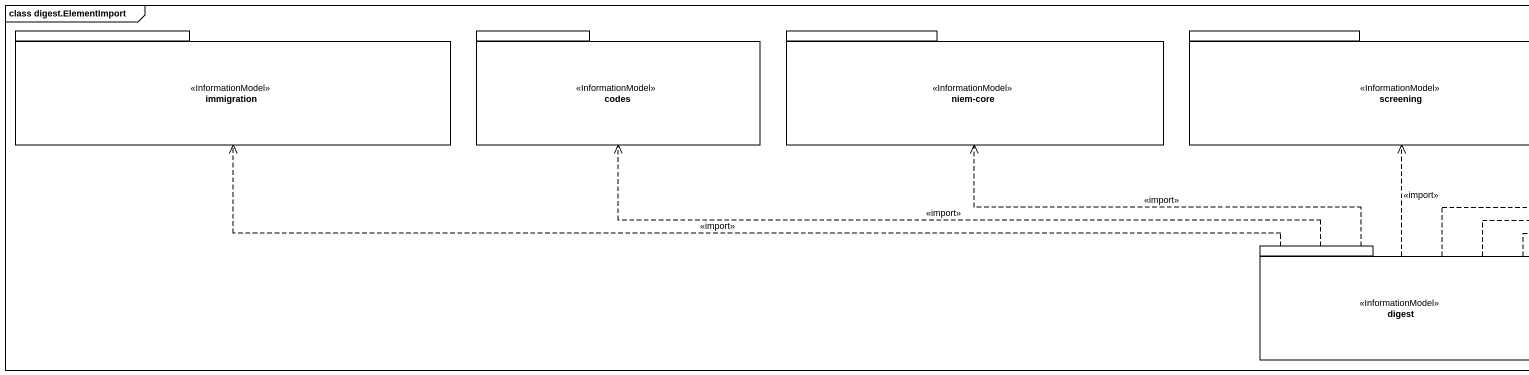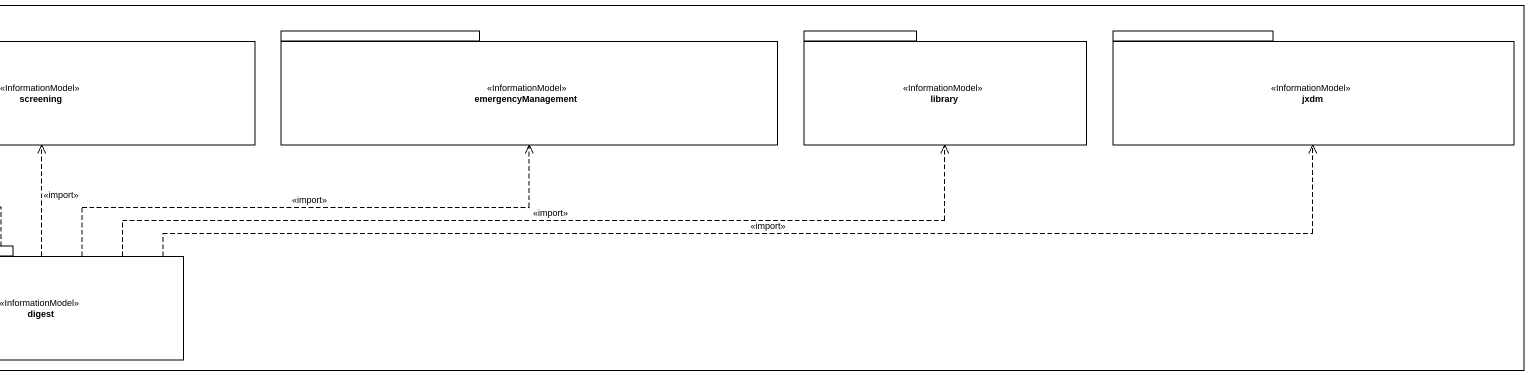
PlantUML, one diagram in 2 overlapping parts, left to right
@startuml
mainframe class digest.ElementImport
package immigration <<InformationModel>> {
}
package codes <<InformationModel>> {
}
package "niem-core" as niem_core <<InformationModel>> {
}
package screening <<InformationModel>> {
}
package emergencyManagement <<InformationModel>> {
}
package library <<InformationModel>> {
}
package jxdm <<InformationModel>> {
}
package digest <<InformationModel>> {
}
digest .left.> immigration : <<import>>
digest .left.> codes : <<import>>
digest .left.> niem_core : <<import>>
digest .up.> screening : <<import>>
digest .right.> emergencyManagement : <<import>>
digest .right.> library : <<import>>
digest .right.> jxdm : <<import>>
@enduml
